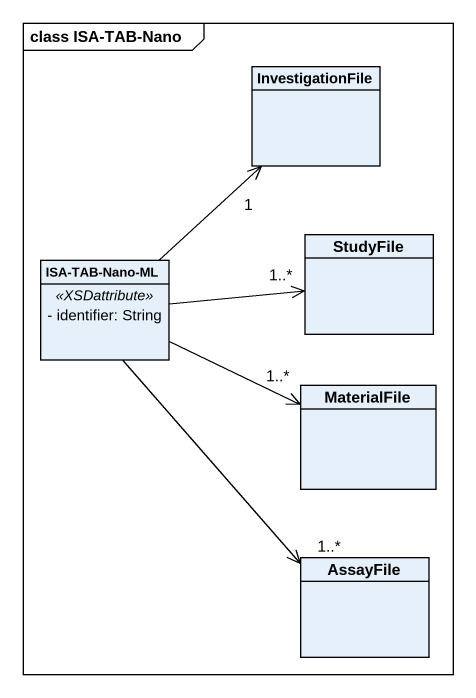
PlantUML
@startuml
mainframe class ISA-TAB-Nano
hide circle
hide empty members
skinparam classAttributeIconSize 0
class InvestigationFile
class "ISA-TAB-Nano-ML" as ISA_TAB_Nano_ML {
  .. <<XSDattribute>> ..
  - identifier: String
}
class StudyFile
class MaterialFile
class AssayFile
ISA_TAB_Nano_ML -up-> "1" InvestigationFile
ISA_TAB_Nano_ML -right-> "1..*" StudyFile
ISA_TAB_Nano_ML -right-> "1..*" MaterialFile
ISA_TAB_Nano_ML --> "1..*" AssayFile
@enduml
